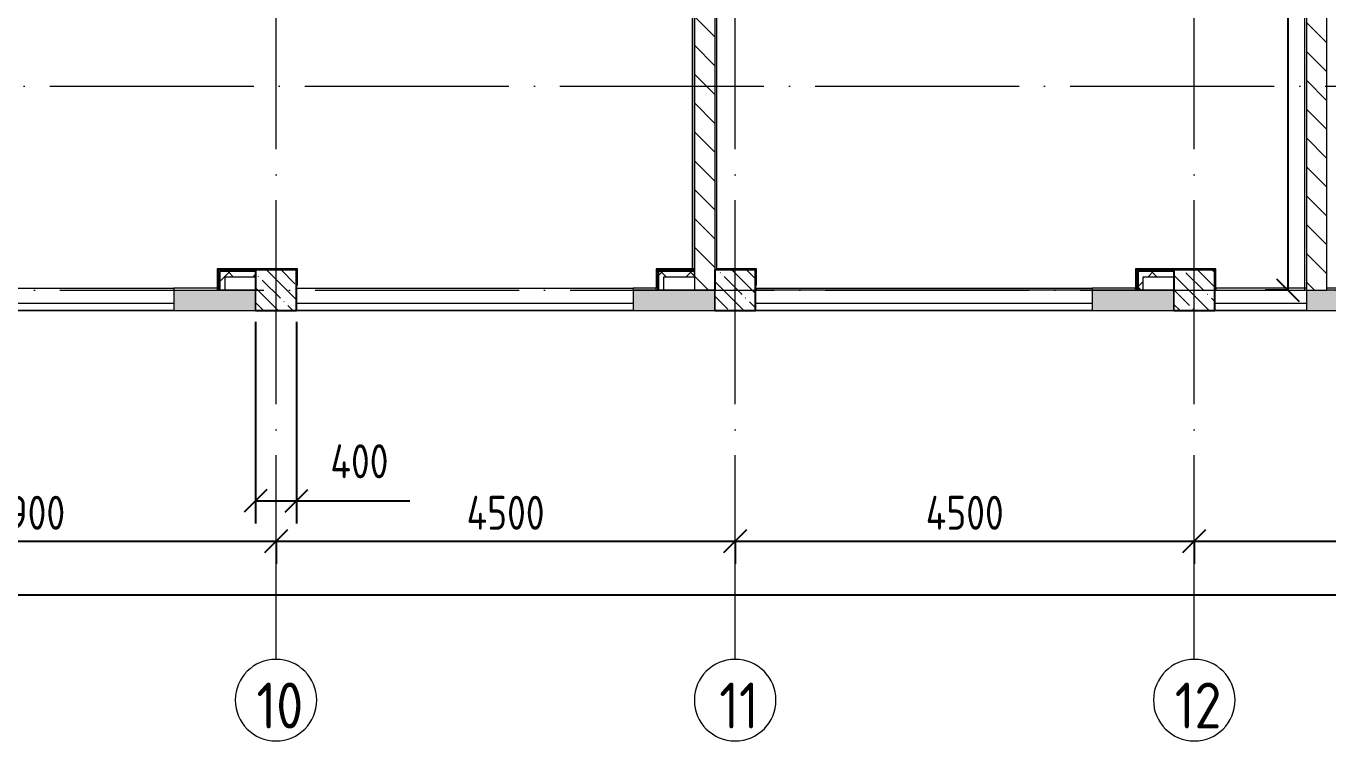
# Model space of a CAD drawing. Header units: millimetres. Extents: x -68946 to 288321, y -402657 to 324925.
# Drawn here: x 38600 to 51360, y 39106 to 46114 of the extents above; entities that cross this region are included whole.
import ezdxf

# ---------------------------------------------------------------- set-up
doc = ezdxf.new("R2010")
doc.units = ezdxf.units.MM
doc.linetypes.add('ADSK_Линия сетки', pattern=[2500, 2000, -250, 0, -250])
doc.layers.get('Defpoints').update_dxf_attribs({"color": 250})
for name, color, linetype, lineweight in [('A-____-____-DIMS', 250, 'Continuous', 9), ('A-GLAZ-____-MCUT', 250, 'Continuous', 9), ('A-GLAZ-____-OTLN', 250, 'Continuous', 5), ('A-WALL-____-MCUT', 250, 'Continuous', 13), ('A-WALL-____-PATT', 250, 'Continuous', 13), ('A-WALL-FNSH-MCUT', 250, 'Continuous', 13), ('I-WALL-____-OTLN', 250, 'Continuous', 9), ('S-COLS-____-MCUT', 250, 'Continuous', 25), ('S-COLS-____-OTLN', 250, 'Continuous', 9), ('S-GRID-____-IDEN', 250, 'Continuous', 9), ('S-GRID-____-OTLN', 250, 'Continuous', 9)]:
    doc.layers.add(name, color=color, linetype=linetype, lineweight=lineweight)
doc.styles.add('GOST Common', font='', dxfattribs={"width": 0.9, "height": 350})
doc.styles.get("Standard").update_dxf_attribs({"font": 'ГОСТ тип А.ttf'})
doc.styles.get('GOST Common').set_extended_font_data('GOST Common')
doc.dimstyles.new('А3', dxfattribs={"dimtxt": 333, "dimasz": 222, "dimexe": 222, "dimexo": 111, "dimgap": 111, "dimtad": 1, "dimtoh": 1, "dimdec": 0, "dimrnd": 0.0015, "dimzin": 0, "dimdsep": 46, "dimtxsty": 'Standard', "dimblk": 'OBLIQUE', "dimcen": 0, "dimclrd": 7, "dimclre": 7, "dimclrt": 7, "dimadec": 0, "dimazin": 0, "dimtfac": 1, "dimtdec": 0, "dimtofl": 0, "dimtmove": 0, "dimatfit": 3, "dimfxl": 1, "dimtolj": 1, "dimtzin": 0, "dimarcsym": 0})
pattern_1 = [(135, (0, 0), (-141.42136, -141.42136), [])]
pattern_2 = [(135, (0, 0), (-142.5612, -142.5612), []), (135, (142.56, 0), (-142.5612, -142.5612), [252.016, -50.403, 3.353, -47.05])]
pattern_3 = [(45, (0, 0), (-141.42136, 141.42136), []), (135, (0, 0), (-141.42136, -141.42136), [])]

# ---------------------------------------------------------------- blocks, each defined once
blk = doc.blocks.new('Окно_СКБ_1Ст1 - 120_Окно_СКБ_1Ст_900_ОК3л-29018700-Кладочный план на отм_ 0_000_ Секция 1_')
at = {"layer": 'A-GLAZ-____-MCUT'}
for p, q in [((-450, -125), (450, -125)), ((-450, -195), (450, -195))]:
    blk.add_line(p, q, dxfattribs=at)
at = {"layer": 'A-GLAZ-____-OTLN'}
for p, q in [((450, -125), (-450, -125)), ((-450, -195), (450, -195))]:
    blk.add_line(p, q, dxfattribs=at)
blk = doc.blocks.new('Окно_СКБ_2Ст1 - Окно_СКБ_2Ст_3300_ОК1-29020644-Кладочный план на отм_ 0_000_ Секция 1_')
at = {"layer": 'A-GLAZ-____-MCUT'}
for p, q in [((-1650, -125), (1650, -125)), ((-1650, -195), (1650, -195))]:
    blk.add_line(p, q, dxfattribs=at)
at = {"layer": 'A-GLAZ-____-OTLN'}
for p, q in [((1650, -125), (-1650, -125)), ((-1650, -195), (1650, -195))]:
    blk.add_line(p, q, dxfattribs=at)
blk = doc.blocks.new('Окно_СКБ_2Ст1 - Окно_СКБ_2Ст 3300_ОК2л-29018874-Кладочный план на отм_ 0_000_ Секция 1_')
at = {"layer": 'A-GLAZ-____-MCUT'}
for p, q in [((-1650, -125), (1650, -125)), ((-1650, -195), (1650, -195))]:
    blk.add_line(p, q, dxfattribs=at)
at = {"layer": 'A-GLAZ-____-OTLN'}
for p, q in [((1650, -125), (-1650, -125)), ((-1650, -195), (1650, -195))]:
    blk.add_line(p, q, dxfattribs=at)
blk = doc.blocks.new('Ось сетки - Круг_Ø8 мм-39983606-Кладочный план на отм_ 0_000_ Секция 1_')
at = {"layer": 'S-GRID-____-IDEN'}
for start, end in [(360, 180), (180, 360)]:
    blk.add_arc((0, 0), 4, start, end, dxfattribs=at)
blk = doc.blocks.new('_Oblique')
at = {"color": 0, "linetype": 'ByBlock', "lineweight": -2}
blk.add_line((-0.5, -0.5), (0.5, 0.5), dxfattribs=at)
blk = doc.blocks.new('DIMBLOCK15-Кладочный план на отм_ 0_000_ Секция 1_')
at = {"layer": 'A-____-____-DIMS', "color": 7, "lineweight": -2, "transparency": 16777216}
for p, q in [((36150, 41065), (41050, 41065)), ((36150, 41054), (36150, 40843)), ((41050, 41054), (41050, 40843))]:
    blk.add_line(p, q, dxfattribs=at)
at = {"layer": 'Defpoints', "color": 0, "transparency": 16777216}
for p in [(36150, 41165), (41050, 41165), (41050, 41065)]:
    blk.add_point(p, dxfattribs=at)
at = {"layer": 'A-____-____-DIMS', "color": 7, "lineweight": -2, "transparency": 16777216, "xscale": 222, "yscale": 222, "zscale": 222, "rotation": 180}
blk.add_blockref('_Oblique', (36150, 41065), dxfattribs=at)
at = {"layer": 'A-____-____-DIMS', "color": 7, "lineweight": -2, "transparency": 16777216, "xscale": 222, "yscale": 222, "zscale": 222}
blk.add_blockref('_Oblique', (41050, 41065), dxfattribs=at)
at = {"layer": 'A-____-____-DIMS', "color": 7, "transparency": 16777216, "insert": (38600, 41343), "char_height": 333, "width": 2.57, "attachment_point": 5}
blk.add_mtext('\\A1;4900', dxfattribs=at)
blk = doc.blocks.new('DIMBLOCK16-Кладочный план на отм_ 0_000_ Секция 1_')
at = {"layer": 'A-____-____-DIMS', "color": 7, "lineweight": -2, "transparency": 16777216}
for p, q in [((41050, 41065), (45550, 41065)), ((41050, 41054), (41050, 40843)), ((45550, 41054), (45550, 40843))]:
    blk.add_line(p, q, dxfattribs=at)
at = {"layer": 'Defpoints', "color": 0, "transparency": 16777216}
for p in [(41050, 41165), (45550, 41165), (45550, 41065)]:
    blk.add_point(p, dxfattribs=at)
at = {"layer": 'A-____-____-DIMS', "color": 7, "lineweight": -2, "transparency": 16777216, "xscale": 222, "yscale": 222, "zscale": 222, "rotation": 180}
blk.add_blockref('_Oblique', (41050, 41065), dxfattribs=at)
at = {"layer": 'A-____-____-DIMS', "color": 7, "lineweight": -2, "transparency": 16777216, "xscale": 222, "yscale": 222, "zscale": 222}
blk.add_blockref('_Oblique', (45550, 41065), dxfattribs=at)
at = {"layer": 'A-____-____-DIMS', "color": 7, "transparency": 16777216, "insert": (43300, 41343), "char_height": 333, "width": 2.57, "attachment_point": 5}
blk.add_mtext('\\A1;4500', dxfattribs=at)
blk = doc.blocks.new('DIMBLOCK17-Кладочный план на отм_ 0_000_ Секция 1_')
at = {"layer": 'A-____-____-DIMS', "color": 7, "lineweight": -2, "transparency": 16777216}
for p, q in [((45550, 41065), (50050, 41065)), ((45550, 41054), (45550, 40843)), ((50050, 41054), (50050, 40843))]:
    blk.add_line(p, q, dxfattribs=at)
at = {"layer": 'Defpoints', "color": 0, "transparency": 16777216}
for p in [(45550, 41165), (50050, 41165), (50050, 41065)]:
    blk.add_point(p, dxfattribs=at)
at = {"layer": 'A-____-____-DIMS', "color": 7, "lineweight": -2, "transparency": 16777216, "xscale": 222, "yscale": 222, "zscale": 222, "rotation": 180}
blk.add_blockref('_Oblique', (45550, 41065), dxfattribs=at)
at = {"layer": 'A-____-____-DIMS', "color": 7, "lineweight": -2, "transparency": 16777216, "xscale": 222, "yscale": 222, "zscale": 222}
blk.add_blockref('_Oblique', (50050, 41065), dxfattribs=at)
at = {"layer": 'A-____-____-DIMS', "color": 7, "transparency": 16777216, "insert": (47800, 41343), "char_height": 333, "width": 2.57, "attachment_point": 5}
blk.add_mtext('\\A1;4500', dxfattribs=at)
blk = doc.blocks.new('DIMBLOCK18-Кладочный план на отм_ 0_000_ Секция 1_')
at = {"layer": 'A-____-____-DIMS', "color": 7, "lineweight": -2, "transparency": 16777216}
for p, q in [((50050, 41065), (54550, 41065)), ((50050, 41054), (50050, 40843)), ((54550, 41054), (54550, 40843))]:
    blk.add_line(p, q, dxfattribs=at)
at = {"layer": 'Defpoints', "color": 0, "transparency": 16777216}
for p in [(50050, 41165), (54550, 41165), (54550, 41065)]:
    blk.add_point(p, dxfattribs=at)
at = {"layer": 'A-____-____-DIMS', "color": 7, "lineweight": -2, "transparency": 16777216, "xscale": 222, "yscale": 222, "zscale": 222, "rotation": 180}
blk.add_blockref('_Oblique', (50050, 41065), dxfattribs=at)
at = {"layer": 'A-____-____-DIMS', "color": 7, "lineweight": -2, "transparency": 16777216, "xscale": 222, "yscale": 222, "zscale": 222}
blk.add_blockref('_Oblique', (54550, 41065), dxfattribs=at)
at = {"layer": 'A-____-____-DIMS', "color": 7, "transparency": 16777216, "insert": (52300, 41343), "char_height": 333, "width": 2.57, "attachment_point": 5}
blk.add_mtext('\\A1;4500', dxfattribs=at)
blk = doc.blocks.new('DIMBLOCK22-Кладочный план на отм_ 0_000_ Секция 1_')
at = {"layer": 'A-____-____-DIMS', "color": 7, "lineweight": -2, "transparency": 16777216}
for p, q in [((0, 40540), (69150, 40540)), ((0, 40529), (0, 40318)), ((69150, 40529), (69150, 40318))]:
    blk.add_line(p, q, dxfattribs=at)
at = {"layer": 'Defpoints', "color": 0, "transparency": 16777216}
for p in [(0, 40640), (69150, 40640), (69150, 40540)]:
    blk.add_point(p, dxfattribs=at)
at = {"layer": 'A-____-____-DIMS', "color": 7, "lineweight": -2, "transparency": 16777216, "xscale": 222, "yscale": 222, "zscale": 222, "rotation": 180}
blk.add_blockref('_Oblique', (0, 40540), dxfattribs=at)
at = {"layer": 'A-____-____-DIMS', "color": 7, "lineweight": -2, "transparency": 16777216, "xscale": 222, "yscale": 222, "zscale": 222}
blk.add_blockref('_Oblique', (69150, 40540), dxfattribs=at)
at = {"layer": 'A-____-____-DIMS', "color": 7, "transparency": 16777216, "insert": (34575, 40817), "char_height": 333, "width": 2.92, "attachment_point": 5}
blk.add_mtext('\\A1;69150', dxfattribs=at)
blk = doc.blocks.new('DIMBLOCK163-Кладочный план на отм_ 0_000_ Секция 1_')
at = {"layer": 'A-____-____-DIMS', "color": 7, "lineweight": -2, "transparency": 16777216}
for p, q in [((50956, 51175), (50745, 51175)), ((50967, 51175), (50967, 43525)), ((50956, 43525), (50745, 43525))]:
    blk.add_line(p, q, dxfattribs=at)
at = {"layer": 'Defpoints', "color": 0, "transparency": 16777216}
for p in [(51067, 51175), (50967, 43525), (51067, 43525)]:
    blk.add_point(p, dxfattribs=at)
at = {"layer": 'A-____-____-DIMS', "color": 7, "lineweight": -2, "transparency": 16777216, "xscale": 222, "yscale": 222, "zscale": 222}
for p, rotation in [((50967, 51175), 90), ((50967, 43525), 270)]:
    blk.add_blockref('_Oblique', p, dxfattribs=dict(at, rotation=rotation))
at = {"layer": 'A-____-____-DIMS', "color": 7, "transparency": 16777216, "insert": (50689, 47350), "char_height": 333, "width": 2.57, "attachment_point": 5, "rotation": 90}
blk.add_mtext('\\A1;7650', dxfattribs=at)
blk = doc.blocks.new('DIMBLOCK333-Кладочный план на отм_ 0_000_ Секция 1_')
at = {"layer": 'A-____-____-DIMS', "color": 7, "lineweight": -2, "transparency": 16777216}
for p, q in [((40850, 43214), (40850, 41237)), ((41250, 43214), (41250, 41237)), ((40850, 41459), (41250, 41459)), ((41250, 41459), (42360, 41459))]:
    blk.add_line(p, q, dxfattribs=at)
at = {"layer": 'Defpoints', "color": 0, "transparency": 16777216}
for p in [(40850, 43325), (41250, 43325), (41250, 41459)]:
    blk.add_point(p, dxfattribs=at)
at = {"layer": 'A-____-____-DIMS', "color": 7, "lineweight": -2, "transparency": 16777216, "xscale": 222, "yscale": 222, "zscale": 222, "rotation": 180}
blk.add_blockref('_Oblique', (40850, 41459), dxfattribs=at)
at = {"layer": 'A-____-____-DIMS', "color": 7, "lineweight": -2, "transparency": 16777216, "xscale": 222, "yscale": 222, "zscale": 222}
blk.add_blockref('_Oblique', (41250, 41459), dxfattribs=at)
at = {"layer": 'A-____-____-DIMS', "color": 7, "transparency": 16777216, "insert": (41583, 42014), "char_height": 333, "width": 1.95, "attachment_point": 1, "line_spacing_factor": 1.022761}
blk.add_mtext('\\A1;400', dxfattribs=at)

msp = doc.modelspace()

# ---------------------------------------------------------------- hatches: boundary and pattern name
at = {"layer": 'A-WALL-____-PATT', "lineweight": 15}
h = msp.add_hatch(dxfattribs=at)
h.set_pattern_fill('FP_1', color=256, style=0, pattern_type=2)
h.set_pattern_definition(pattern_1)
h.paths.add_polyline_path([(45350, 43525), (45349.9781, 51175), (45150, 51175), (45150, 43525)])
h = msp.add_hatch(dxfattribs=at)
h.set_pattern_fill('FP_1', color=256, style=0, pattern_type=2)
h.set_pattern_definition(pattern_1)
h.paths.add_polyline_path([(51150, 43525.0006), (51350, 43525.0006), (51350, 51175), (51150, 51175), (51150, 43545.0006)])
h = msp.add_hatch(dxfattribs=at)
h.set_pattern_fill('FP_28', color=42, style=0, pattern_type=2)
h.set_pattern_definition(pattern_3)
h.paths.add_polyline_path([(40550, 43525.0006), (40550, 43707.0355), (40500, 43707.0355), (40500, 43525.0006)])
h = msp.add_hatch(dxfattribs=at)
h.set_pattern_fill('FP_28', color=42, style=0, pattern_type=2)
h.set_pattern_definition(pattern_3)
h.paths.add_polyline_path([(40849.9781, 43657.0355), (40849.9781, 43707.0355), (40550, 43707.0355), (40550, 43657.0355), (40713.6415, 43657.0355)])
h = msp.add_hatch(dxfattribs=at)
h.set_pattern_fill('FP_28', color=42, style=0, pattern_type=2)
h.set_pattern_definition(pattern_3)
h.paths.add_polyline_path([(44850, 43525.0006), (44850, 43707.0355), (44800, 43707.0355), (44800, 43525.0006)])
h = msp.add_hatch(dxfattribs=at)
h.set_pattern_fill('FP_28', color=42, style=0, pattern_type=2)
h.set_pattern_definition(pattern_3)
h.paths.add_polyline_path([(45149.9781, 43657.0355), (45149.9781, 43707.0355), (44850, 43707.0355), (44850, 43657.0355), (45111.7356, 43657.0355)])
h = msp.add_hatch(dxfattribs=at)
h.set_pattern_fill('FP_28', color=42, style=0, pattern_type=2)
h.set_pattern_definition(pattern_3)
h.paths.add_polyline_path([(49550, 43525), (49550, 43707.0355), (49500, 43707.0355), (49500, 43525), (49509.8296, 43525)])
h = msp.add_hatch(dxfattribs=at)
h.set_pattern_fill('FP_28', color=42, style=0, pattern_type=2)
h.set_pattern_definition(pattern_3)
h.paths.add_polyline_path([(49849.9781, 43657.0355), (49849.9781, 43707.0355), (49550, 43707.0355), (49550, 43657.0355)])
h = msp.add_hatch(dxfattribs=at)
h.set_pattern_fill('FP_9', color=256, style=0, pattern_type=2)
h.set_pattern_definition([(50, (0, 0), (364.3679, -31.8783), [38.1, -419.1]), (355, (0, 0), (-70.4859, 382.1133), [30.48, -335.28]), (100.451, (30.36, -2.66), (293.885, 350.2334), [32.38, -356.18]), (46.184, (0, 101.6), (542.1585, -84.0858), [57.15, -628.65]), (96.636, (45.2, 94.6), (474.805, 494.8554), [48.57, -534.27]), (351.184, (0, 101.6), (474.81, 494.85), [45.72, -502.92]), (21, (50.8, 76.2), (303.2285, -204.5305), [38.1, -419.1]), (326, (50.8, 76.2), (123.6039, 368.376), [30.48, -335.28]), (71.451, (76.07, 59.16), (426.8341, 163.8427), [32.38, -356.18]), (37.5, (0, 0), (6.17665, 169.11015), [16.764, -314.452, 16.764, -323.596, -336.55]), (37.5, (0, 0), (6.17665, 169.11015), [-671.576, 16.764, -319.786]), (7.5, (0, 0), (133.63888, 200.3615), [16.764, -177.292, 16.764, -306.832, -128.27]), (7.5, (0, 0), (133.63888, 200.3615), [-517.652, 16.764, -111.506]), (327.5, (-113.28, 0), (271.18182, -11.45836), [16.764, -110.236, 16.764, -379.476, -525.78]), (327.5, (-113.28, 0), (271.18182, -11.45836), [-523.24, 16.764, -509.016]), (317.5, (-164.08, 0), (296.2585, 50.85285), [16.764, -148.336, 16.764, -246.38, -373.38]), (317.5, (-164.08, 0), (296.2585, 50.85285), [-428.244, 16.764, -356.616])])
h.paths.add_polyline_path([(54349.9781, 43325.0006), (54349.9781, 43525.0006), (53550, 43525.0006), (53550, 43325.0006)])
h.paths.add_polyline_path([(51708.8766, 43325.0006), (51850, 43325.0006), (51850, 43525.0006), (51150, 43525.0006), (51150, 43325.0006)])
h.paths.add_polyline_path([(49849.9781, 43325.0006), (49849.9781, 43525.0006), (49050, 43525.0006), (49050, 43325.0006)])
h.paths.add_polyline_path([(45349.9781, 43325.0006), (45349.9781, 43525.0006), (44550, 43525.0006), (44550, 43325.0006)])
h.paths.add_polyline_path([(40849.9781, 43325.0006), (40849.9781, 43525.0006), (40050, 43525.0006), (40050, 43325.0006)])
h.paths.add_polyline_path([(36750, 43325.0006), (36750, 43525.0006), (36349.9781, 43525.0006), (36349.9781, 43325.0006)])
h.paths.add_polyline_path([(35550, 43325.0006), (35949.9781, 43325.0006), (35949.9781, 43525.0006), (35550, 43525.0006), (35550, 43458.3234)])
h.paths.add_polyline_path([(33850, 43325.0006), (33850, 43525.0006), (33150, 43525.0006), (33150, 43325.0006)])
h.paths.add_polyline_path([(32250, 43325.0006), (32250, 43525.0006), (31449.9781, 43525.0006), (31449.9781, 43325.0006)])
h.paths.add_polyline_path([(26949.9781, 43325.0006), (27750, 43325.0006), (27750, 43525.0006), (26949.9781, 43525.0006), (26949.9781, 43458.3234)])
h.paths.add_polyline_path([(23250, 43325.0006), (23250, 43525.0006), (22449.9781, 43525.0006), (22449.9781, 43325.0006)])
h.paths.add_polyline_path([(18750, 43325.0006), (18750, 43525.0006), (17949.9781, 43525.0006), (17949.9781, 43325.0006)])
h.paths.add_polyline_path([(15850, 43325.0006), (15850, 43525.0006), (15150, 43525.0006), (15150, 43325.0006)])
h.paths.add_polyline_path([(14250, 43325.0006), (14250, 43525.0006), (13449.9781, 43525.0006), (13449.9781, 43325.0006)])
h.paths.add_polyline_path([(8949.9781, 43325.0006), (9750, 43325.0006), (9750, 43525.0006), (8949.9781, 43525.0006), (8949.9781, 43458.3234)])
h.paths.add_polyline_path([(5250, 43325.0006), (5250, 43525.0006), (4449.9781, 43525.0006), (4449.9781, 43325.0006)])
h.paths.add_polyline_path([(750.0209, 43325.0006), (750.0209, 43525.0006), (199.9781, 43525.0006), (199.9781, 43325.0006)])
at = {"layer": 'I-WALL-____-OTLN'}
h = msp.add_hatch(dxfattribs=at)
h.set_pattern_fill('FP_28', color=30, style=0, pattern_type=2)
h.set_pattern_definition(pattern_3)
h.paths.add_polyline_path([(40475, 43525.0006), (40487.5, 43525.0006), (40487.5, 43732.0355), (40475, 43732.0355), (40475, 43545.0006)])
h = msp.add_hatch(dxfattribs=at)
h.set_pattern_fill('FP_28', color=30, style=0, pattern_type=2)
h.set_pattern_definition(pattern_3)
h.paths.add_polyline_path([(40487.5, 43719.5355), (40849.9781, 43719.5355), (40849.9781, 43732.0355), (40487.5, 43732.0355)])
h = msp.add_hatch(dxfattribs=at)
h.set_pattern_fill('FP_28', color=30, style=0, pattern_type=2)
h.set_pattern_definition(pattern_3)
h.paths.add_polyline_path([(40487.5, 43525.0006), (40500, 43525.0006), (40500, 43719.5355), (40487.5, 43719.5355)])
h = msp.add_hatch(dxfattribs=at)
h.set_pattern_fill('FP_28', color=30, style=0, pattern_type=2)
h.set_pattern_definition(pattern_3)
h.paths.add_polyline_path([(40849.9781, 43707.0355), (40849.9781, 43719.5355), (40500, 43719.5355), (40500, 43707.0355), (40713.6415, 43707.0355)])
h = msp.add_hatch(dxfattribs=at)
h.set_pattern_fill('FP_28', color=30, style=0, pattern_type=2)
h.set_pattern_definition(pattern_3)
h.paths.add_polyline_path([(44775, 43525.0006), (44787.5, 43525.0006), (44787.5, 43732.0355), (44775, 43732.0355), (44775, 43545.0006)])
h = msp.add_hatch(dxfattribs=at)
h.set_pattern_fill('FP_28', color=30, style=0, pattern_type=2)
h.set_pattern_definition(pattern_3)
h.paths.add_polyline_path([(44850, 43719.5355), (45149.9781, 43719.5355), (45149.9781, 43732.0355), (44787.5, 43732.0355), (44787.5, 43719.5355), (44800, 43719.5355)])
h = msp.add_hatch(dxfattribs=at)
h.set_pattern_fill('FP_28', color=30, style=0, pattern_type=2)
h.set_pattern_definition(pattern_3)
h.paths.add_polyline_path([(44800, 43525.0006), (44800, 43719.5355), (44787.5, 43719.5355), (44787.5, 43525.0006)])
h = msp.add_hatch(dxfattribs=at)
h.set_pattern_fill('FP_28', color=30, style=0, pattern_type=2)
h.set_pattern_definition(pattern_3)
h.paths.add_polyline_path([(44800, 43707.0355), (45149.9781, 43707.0355), (45149.9781, 43719.5355), (44800, 43719.5355)])
h = msp.add_hatch(dxfattribs=at)
h.set_pattern_fill('FP_28', color=30, style=0, pattern_type=2)
h.set_pattern_definition(pattern_3)
h.paths.add_polyline_path([(49475, 43525), (49487.5, 43525), (49487.5, 43732.0355), (49475, 43732.0355), (49475, 43545)])
h = msp.add_hatch(dxfattribs=at)
h.set_pattern_fill('FP_28', color=30, style=0, pattern_type=2)
h.set_pattern_definition(pattern_3)
h.paths.add_polyline_path([(49500, 43719.5355), (49849.9781, 43719.5355), (49849.9781, 43732.0355), (49487.5, 43732.0355), (49487.5, 43719.5355)])
h = msp.add_hatch(dxfattribs=at)
h.set_pattern_fill('FP_28', color=30, style=0, pattern_type=2)
h.set_pattern_definition(pattern_3)
h.paths.add_polyline_path([(49500, 43525), (49500, 43719.5355), (49487.5, 43719.5355), (49487.5, 43525)])
h = msp.add_hatch(dxfattribs=at)
h.set_pattern_fill('FP_28', color=30, style=0, pattern_type=2)
h.set_pattern_definition(pattern_3)
h.paths.add_polyline_path([(49849.9781, 43707.0355), (49849.9781, 43719.5355), (49500, 43719.5355), (49500, 43707.0355), (49550, 43707.0355)])
at = {"layer": 'S-COLS-____-OTLN', "lineweight": 5}
h = msp.add_hatch(dxfattribs=at)
h.set_pattern_fill('FP_8', color=256, style=0, pattern_type=2)
h.set_pattern_definition(pattern_2)
h.paths.add_polyline_path([(40849.9781, 43325), (41249.9781, 43325), (41249.9781, 43725), (40849.9781, 43725), (40849.9781, 43458.3234)])
h = msp.add_hatch(dxfattribs=at)
h.set_pattern_fill('FP_8', color=256, style=0, pattern_type=2)
h.set_pattern_definition(pattern_2)
h.paths.add_polyline_path([(45349.9781, 43325), (45749.9781, 43325), (45749.9781, 43725), (45349.9781, 43725), (45349.9781, 43458.3234)])
h = msp.add_hatch(dxfattribs=at)
h.set_pattern_fill('FP_8', color=256, style=0, pattern_type=2)
h.set_pattern_definition(pattern_2)
h.paths.add_polyline_path([(49849.9781, 43325), (50249.9781, 43325), (50249.9781, 43725), (49849.9781, 43725), (49849.9781, 43458.3234)])

# ---------------------------------------------------------------- linework, layer by layer
at = {"layer": 'A-WALL-____-MCUT', "lineweight": 15}
for p, q in [((45150, 51175), (45150, 43735.0355)), ((51150, 51175), (51150, 43325.0006)), ((51350, 43525.0006), (51350, 51175)), ((45350, 50775), (45350, 43525)), ((40474.5423, 43735.0355), (40474.5423, 43525.0006)), ((41049.9781, 43735.0355), (40474.5423, 43735.0355)), ((40477.5423, 43545.0006), (40477.5423, 43732.0355)), ((40477.5423, 43732.0355), (41049.9781, 43732.0355)), ((40487.5, 43719.5355), (40487.5, 43525.0006)), ((40849.9781, 43719.5355), (40487.5, 43719.5355)), ((40500, 43707.0355), (40500, 43525.0006)), ((40849.9781, 43707.0355), (40500, 43707.0355)), ((40550, 43525.0006), (40550, 43657.0355)), ((40550, 43657.0355), (40849.9781, 43657.0355)), ((40849.9781, 43657.0355), (40849.9781, 43707.0355)), ((41049.9781, 43732.0355), (41049.9781, 43735.0355)), ((44774.5423, 43735.0355), (44774.5423, 43545.0006)), ((45150, 43735.0355), (44774.5423, 43735.0355)), ((44777.5423, 43545.0006), (44777.5423, 43732.0355)), ((44777.5423, 43732.0355), (45150, 43732.0355)), ((44787.5, 43719.5355), (44787.5, 43525.0006)), ((45149.9781, 43719.5355), (44787.5, 43719.5355)), ((44800, 43707.0355), (44800, 43525.0006)), ((45149.9781, 43707.0355), (44800, 43707.0355)), ((44850, 43525.0006), (44850, 43657.0355)), ((44850, 43657.0355), (45149.9781, 43657.0355)), ((45149.9781, 43657.0355), (45149.9781, 43707.0355)), ((45150, 43732.0355), (45150, 43735.0355)), ((45150, 43732.0355), (45150, 43525)), ((45370, 43735), (45370, 43725)), ((49474.5423, 43735.0355), (49474.5423, 43545)), ((50049.9781, 43735.0355), (49474.5423, 43735.0355)), ((49477.5423, 43545), (49477.5423, 43732.0355)), ((49477.5423, 43732.0355), (50049.9781, 43732.0355)), ((49487.5, 43719.5355), (49487.5, 43525)), ((49849.9781, 43719.5355), (49487.5, 43719.5355)), ((49500, 43707.0355), (49500, 43525)), ((49849.9781, 43707.0355), (49500, 43707.0355)), ((49550, 43525), (49550, 43657.0355)), ((49550, 43657.0355), (49849.9781, 43657.0355)), ((49849.9781, 43657.0355), (49849.9781, 43707.0355)), ((50049.9781, 43732.0355), (50049.9781, 43735.0355)), ((40050, 43525.0006), (40474.5423, 43525.0006)), ((40050, 43525.0006), (40050, 43325.0006)), ((40475, 43525.0006), (40474.5423, 43525.0006)), ((40475, 43545.0006), (40477.5423, 43545.0006)), ((40849.9781, 43525.0006), (40475, 43525.0006)), ((40849.9781, 43325.0006), (40849.9781, 43525.0006)), ((44550, 43525.0006), (44550, 43325.0006)), ((45349.9781, 43525.0006), (44550, 43525.0006)), ((44774.5423, 43545.0006), (44777.5423, 43545.0006)), ((44775, 43525.0006), (44775, 43545.0006)), ((45150, 43525), (45350, 43525)), ((45349.9781, 43325.0006), (45349.9781, 43525.0006)), ((49050, 43525.0006), (49050, 43325.0006)), ((49849.9781, 43525.0006), (49050, 43525.0006)), ((49474.5423, 43545), (49477.5423, 43545)), ((49475, 43525), (49475, 43545)), ((49500, 43525), (49550, 43525)), ((49849.9781, 43325.0006), (49849.9781, 43525.0006)), ((50259.9781, 43545.0006), (50259.9781, 43525.0006)), ((51150, 43525.0006), (51350, 43525.0006)), ((51850, 43525.0006), (51350, 43525.0006)), ((40050, 43325.0006), (40849.9781, 43325.0006)), ((44550, 43325.0006), (45349.9781, 43325.0006)), ((49050, 43325.0006), (49849.9781, 43325.0006)), ((51150, 43325.0006), (51850, 43325.0006))]:
    msp.add_line(p, q, dxfattribs=at)
at = {"layer": 'A-WALL-FNSH-MCUT', "lineweight": 15}
for p, q in [((45129.9781, 51155), (45129.9781, 43732.0355)), ((51130, 51155), (51130, 43525.0006)), ((45149.9781, 43707.0355), (45149.9781, 50845)), ((45370, 43735), (45370, 50765)), ((40475, 43732.0355), (40475, 43545.0006)), ((40477.5423, 43732.0355), (40475, 43732.0355)), ((40849.9781, 43707.0355), (40849.9781, 43732.0355)), ((41259.9781, 43735), (41049.9781, 43735)), ((41049.9781, 43732.0355), (41049.9781, 43725)), ((41049.9781, 43725), (41249.9781, 43725)), ((41249.9781, 43725), (41249.9781, 43575.0006)), ((41259.9781, 43575.0006), (41259.9781, 43735)), ((44775, 43732.0355), (44775, 43545.0006)), ((44777.5423, 43732.0355), (44775, 43732.0355)), ((45350, 43725), (45749.9781, 43725)), ((45759.9781, 43735), (45370, 43735)), ((45749.9781, 43725), (45749.9781, 43575.0006)), ((45759.9781, 43575.0006), (45759.9781, 43735)), ((49475, 43732.0355), (49475, 43545)), ((49477.5423, 43732.0355), (49475, 43732.0355)), ((49849.9781, 43707.0355), (49849.9781, 43732.0355)), ((50259.9781, 43735), (50049.9781, 43735)), ((50049.9781, 43732.0355), (50049.9781, 43725)), ((50049.9781, 43725), (50249.9781, 43725)), ((50249.9781, 43725), (50249.9781, 43525.0006)), ((50259.9781, 43545.0006), (50259.9781, 43735)), ((40474.5423, 43545.0006), (40050, 43545.0006)), ((40050, 43545.0006), (40050, 43525.0006)), ((41249.9781, 43575.0006), (41259.9781, 43575.0006)), ((44774.5423, 43545.0006), (44550, 43545.0006)), ((44550, 43545.0006), (44550, 43525.0006)), ((45749.9781, 43575.0006), (45759.9781, 43575.0006)), ((49474.5423, 43545), (49050, 43545)), ((49050, 43545), (49050, 43525.0006)), ((49050, 43525), (49500, 43525)), ((50249.9781, 43525.0006), (51150, 43525.0006)), ((51150, 43545.0006), (50259.9781, 43545.0006)), ((51850, 43545.0006), (51350, 43545.0006))]:
    msp.add_line(p, q, dxfattribs=at)
at = {"layer": 'I-WALL-____-OTLN', "lineweight": 15}
for p, q in [((36750, 43545.0006), (40050, 43545.0006)), ((41259.9781, 43545.0006), (44550, 43545.0006)), ((45759.9781, 43545), (49050, 43545)), ((45759.9781, 43535.0006), (45759.9781, 43525.0006)), ((49050, 43525), (45759.9781, 43525)), ((40050, 43325.0006), (36750, 43325.0006)), ((44550, 43325.0006), (41250, 43325.0006)), ((49050, 43325.0006), (45750, 43325.0006)), ((51150, 43325.0006), (50250, 43325.0006))]:
    msp.add_line(p, q, dxfattribs=at)
at = {"layer": 'S-COLS-____-MCUT'}
for p, q in [((41249.9781, 43725), (40849.9781, 43725)), ((40849.9781, 43725), (40849.9781, 43525.0006)), ((41249.9781, 43325), (41249.9781, 43725)), ((45749.9781, 43725), (45349.9781, 43725)), ((45349.9781, 43725), (45349.9781, 43525.0006)), ((45749.9781, 43325), (45749.9781, 43725)), ((50249.9781, 43725), (49849.9781, 43725)), ((49849.9781, 43725), (49849.9781, 43525.0006)), ((50249.9781, 43325), (50249.9781, 43725)), ((40849.9781, 43325), (41249.9781, 43325)), ((45349.9781, 43325), (45749.9781, 43325)), ((49849.9781, 43325), (50249.9781, 43325))]:
    msp.add_line(p, q, dxfattribs=at)
at = {"layer": 'S-COLS-____-OTLN'}
for p, q in [((40849.9781, 43525.0006), (40849.9781, 43325)), ((45349.9781, 43525.0006), (45349.9781, 43325)), ((49849.9781, 43525.0006), (49849.9781, 43325))]:
    msp.add_line(p, q, dxfattribs=at)
at = {"layer": 'S-GRID-____-OTLN', "linetype": 'ADSK_Линия сетки'}
for p, q in [((41050, 39906.0281), (41050, 61202.0051)), ((45550, 39906.0281), (45550, 61202.0051)), ((50050, 39906.0281), (50050, 61202.0051)), ((-3669.3683, 45525.0006), (72376.0288, 45525.0006)), ((-3569.5512, 43525.0006), (72376.0288, 43525.0006))]:
    msp.add_line(p, q, dxfattribs=at)

# ---------------------------------------------------------------- block references
at = {"layer": 'A-GLAZ-____-OTLN', "rotation": 180}
for name, p in [('Окно_СКБ_2Ст1 - Окно_СКБ_2Ст_3300_ОК1-29020644-Кладочный план на отм_ 0_000_ Секция 1_', (38400, 43200.0006)), ('Окно_СКБ_2Ст1 - Окно_СКБ_2Ст 3300_ОК2л-29018874-Кладочный план на отм_ 0_000_ Секция 1_', (42900, 43200.0006)), ('Окно_СКБ_2Ст1 - Окно_СКБ_2Ст_3300_ОК1-29020644-Кладочный план на отм_ 0_000_ Секция 1_', (47400, 43200.0006)), ('Окно_СКБ_1Ст1 - 120_Окно_СКБ_1Ст_900_ОК3л-29018700-Кладочный план на отм_ 0_000_ Секция 1_', (50700, 43200.0006))]:
    msp.add_blockref(name, p, dxfattribs=at)
at = {"layer": 'S-GRID-____-IDEN', "xscale": 99.99999999999993, "yscale": 99.99999999999993, "zscale": 99.99999999999993}
for p in [(41050, 39506.0281), (45550, 39506.0281), (50050, 39506.0281)]:
    msp.add_blockref('Ось сетки - Круг_Ø8 мм-39983606-Кладочный план на отм_ 0_000_ Секция 1_', p, dxfattribs=at)

# ---------------------------------------------------------------- texts
at = {"layer": 'S-GRID-____-IDEN', "color": 18, "true_color": 0x000000, "char_height": 450, "attachment_point": 1, "style": 'GOST Common'}
for s, insert, width in [('10', (40858.8193, 39678.5615), 461.772), ('11', (45394.3693, 39678.5615), 375.18975), ('12', (49858.8193, 39678.5615), 461.772)]:
    msp.add_mtext(s, dxfattribs=dict(at, insert=insert, width=width))

# ---------------------------------------------------------------- dimensions: what is measured, and where the dimension line sits
at = {"layer": 'A-____-____-DIMS'}
dim = msp.add_linear_dim(base=(50966.8589, 43525.0006), p1=(51066.8438, 51175), p2=(51066.8438, 43525.0006), angle=90, dimstyle='А3', dxfattribs=at)
dim.commit()
dim.dimension.update_dxf_attribs({"geometry": 'DIMBLOCK163-Кладочный план на отм_ 0_000_ Секция 1_', "text_midpoint": (50689.3589, 47350.0003)})
dim = msp.add_linear_dim(base=(41249.9781, 41459.0336), p1=(40849.9781, 43325), p2=(41249.9781, 43325), dimstyle='А3', dxfattribs=at)
dim.commit()
dim.dimension.update_dxf_attribs({"geometry": 'DIMBLOCK333-Кладочный план на отм_ 0_000_ Секция 1_', "text_midpoint": (41915.9781, 41459.0336), "dimtype": 160})
for base, p1, p2, picture, middle in [((41050, 41065.3451), (36150, 41165.33), (41050, 41165.33), 'DIMBLOCK15-Кладочный план на отм_ 0_000_ Секция 1_', (38600, 41342.8451)), ((45550, 41065.3451), (41050, 41165.33), (45550, 41165.33), 'DIMBLOCK16-Кладочный план на отм_ 0_000_ Секция 1_', (43300, 41342.8451)), ((50050, 41065.3451), (45550, 41165.33), (50050, 41165.33), 'DIMBLOCK17-Кладочный план на отм_ 0_000_ Секция 1_', (47800, 41342.8451)), ((54550, 41065.3451), (50050, 41165.33), (54550, 41165.33), 'DIMBLOCK18-Кладочный план на отм_ 0_000_ Секция 1_', (52300, 41342.8451)), ((69150, 40539.7783), (0, 40639.7632), (69150, 40639.7632), 'DIMBLOCK22-Кладочный план на отм_ 0_000_ Секция 1_', (34575, 40817.2783))]:
    dim = msp.add_linear_dim(base=base, p1=p1, p2=p2, dimstyle='А3', dxfattribs=at)
    dim.commit()
    dim.dimension.update_dxf_attribs({"geometry": picture, "text_midpoint": middle})

doc.saveas('drawing.dxf')
